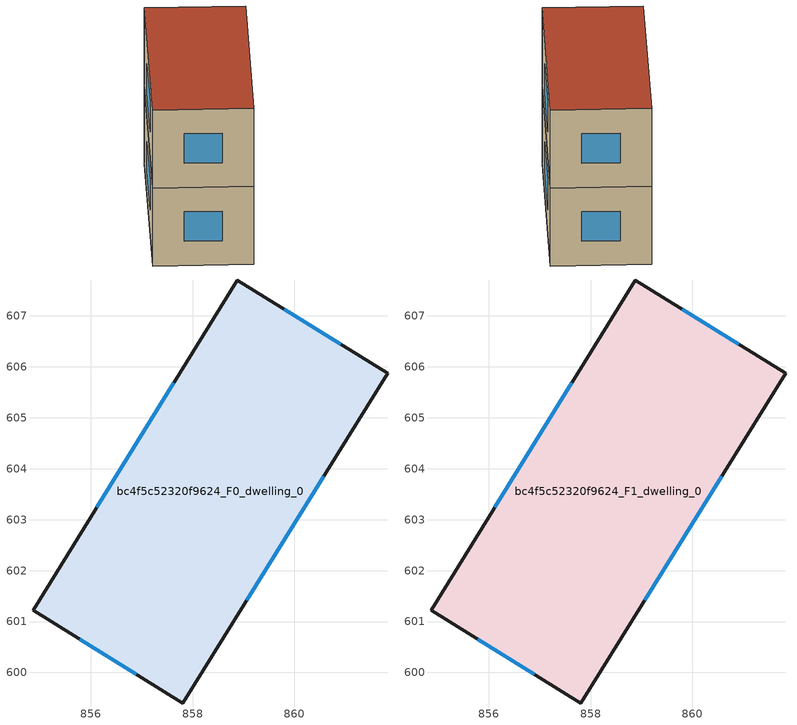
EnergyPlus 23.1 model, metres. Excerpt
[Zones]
bc4f5c52320f9624_F0_dwelling_0
 floor ground (EU_floor_Construction): 861.83,605.87 857.81,599.4 854.87,601.22 858.88,607.71 z0
 wall outside (EU_wall_Construction): 854.87,601.22 857.81,599.4 861.83,605.87 858.88,607.71 854.87,601.22 z0:3
 window (EU_Window_Construction): 855.79,600.66 856.9,599.97 / 857.63,605.69 856.12,603.24 / 860.91,606.44 859.8,607.13 / 859.06,601.42 860.58,603.86 z0.93:2.07
bc4f5c52320f9624_F1_dwelling_0
 floor to bc4f5c52320f9624_F0_dwelling_0 (EU_floor_Construction): 861.83,605.87 857.81,599.4 854.87,601.22 858.88,607.71 z3
 wall outside (EU_wall_Construction): 854.87,601.22 857.81,599.4 861.83,605.87 858.88,607.71 854.87,601.22 z3:6
 window (EU_Window_Construction): 855.79,600.66 856.9,599.97 / 857.63,605.69 856.12,603.24 / 860.91,606.44 859.8,607.13 / 859.06,601.42 860.58,603.86 z3.93:5.07
 roof outside (EU_roof_Construction): 857.81,599.4 861.83,605.87 858.88,607.71 854.87,601.22 z6
[Building]
EU S2 Campaign: North Axis=0; Terrain=City; Solar Distribution=FullExterior
[Site:Location]
Montreal-Trudeau.Intl.AP: Latitude=45.4667; Longitude=-73.75; Time Zone=-5; Elevation=36
[SizingPeriod:WeatherFileDays]
AnnualSizingPeriod: Begin Month=1; Begin Day of Month=1; End Month=12; End Day of Month=31; Day of Week for Start Day=Monday; Use Weather File Daylight Saving Period=No; Use Weather File Rain and Snow Indicators=No
[MATERIAL]
EU_InternalMass_Material: Roughness=MediumRough; Thickness=0.1; Conductivity=1; Density=1800; Specific Heat=900; Thermal Absorptance=0.9; Solar Absorptance=0.7; Visible Absorptance=0.7
[MATERIAL:NOMASS] Roughness=MediumRough; Thermal Absorptance=0.9; Solar Absorptance=0.7; Visible Absorptance=0.7
Name | Thermal Resistance
EU_wall_NoMass; EU_floor_NoMass | 1.51479
EU_roof_NoMass | 2.84114
[WINDOWMATERIAL:SIMPLEGLAZINGSYSTEM]
EU_Window_SimpleGlazing: UFactor=3.53504; Solar Heat Gain Coefficient=0.8; Visible Transmittance=0.8
[CONSTRUCTION]
EU_wall_Construction: EU_wall_NoMass
EU_roof_Construction: EU_roof_NoMass
EU_floor_Construction: EU_floor_NoMass
EU_Window_Construction: EU_Window_SimpleGlazing
EU_InternalMass_Construction: EU_InternalMass_Material
[ZONE] Type=1; Multiplier=1; Ceiling Height=autocalculate; Floor Area=autocalculate; Part of Total Floor Area=Yes
Name | Volume
bc4f5c52320f9624_F0_dwelling_0 | 79.2078
bc4f5c52320f9624_F1_dwelling_0 | 79.2085
[INTERNALMASS] Construction=EU_InternalMass_Construction; Surface Area=26.4029
Name | Zone or ZoneList
bc4f5c52320f9624_F0_dwelling_0_EU_InternalMass | bc4f5c52320f9624_F0_dwelling_0
bc4f5c52320f9624_F1_dwelling_0_EU_InternalMass | bc4f5c52320f9624_F1_dwelling_0
[OTHEREQUIPMENT] Fuel Type=Electricity; Design Level Calculation Method=Watts/Area; Power per Zone Floor Area=1; Fraction Latent=0; Fraction Radiant=0; Fraction Lost=0; Carbon Dioxide Generation Rate=0; EndUse Subcategory=EU_Step8_InternalGains
Name | Zone or ZoneList or Space or SpaceList | Schedule
EU_Step8_InternalGain_bc4f5c52320f9624_F0_dwelling_0_f000 | bc4f5c52320f9624_F0_dwelling_0 | EU_Step8_GainSchedule_bc4f5c52320f9624_F0_dwelling_0_f000
EU_Step8_InternalGain_bc4f5c52320f9624_F1_dwelling_0_f000 | bc4f5c52320f9624_F1_dwelling_0 | EU_Step8_GainSchedule_bc4f5c52320f9624_F1_dwelling_0_f000
[ZONEVENTILATION:DESIGNFLOWRATE] Schedule=EU_AlwaysOn; Design Flow Rate Calculation Method=AirChanges/Hour; Air Changes per Hour=0.775154; Ventilation Type=Natural; Fan Pressure Rise=0; Fan Total Efficiency=1; Constant Term Coefficient=1; Temperature Term Coefficient=0; Velocity Term Coefficient=0; Velocity Squared Term Coefficient=0; Minimum Indoor Temperature=-100; Maximum Indoor Temperature=100; Delta Temperature=-100; Minimum Outdoor Temperature=-100; Maximum Outdoor Temperature=100; Maximum Wind Speed=40
Name | Zone or ZoneList or Space or SpaceList
EU_ConstantAir_bc4f5c52320f9624_F0_dwelling_0 | bc4f5c52320f9624_F0_dwelling_0
EU_ConstantAir_bc4f5c52320f9624_F1_dwelling_0 | bc4f5c52320f9624_F1_dwelling_0
[HVACTEMPLATE:THERMOSTAT] Constant Heating Setpoint=20; Constant Cooling Setpoint=50
EU_HeatOnly_bc4f5c52320f9624_F0_dwelling_0; EU_HeatOnly_bc4f5c52320f9624_F1_dwelling_0
[HVACTEMPLATE:ZONE:IDEALLOADSAIRSYSTEM] System Availability Schedule=EU_AlwaysOn; Maximum Heating Supply Air Temperature=50; Minimum Cooling Supply Air Temperature=13; Maximum Heating Supply Air Humidity Ratio=0.0156; Minimum Cooling Supply Air Humidity Ratio=0.0077; Heating Limit=NoLimit; Cooling Limit=NoLimit; Heating Availability Schedule=EU_AlwaysOn; Cooling Availability Schedule=EU_CoolingOff; Dehumidification Control Type=ConstantSensibleHeatRatio; Cooling Sensible Heat Ratio=0.7; Dehumidification Setpoint=60; Humidification Control Type=None; Humidification Setpoint=30; Outdoor Air Method=None; Outdoor Air Flow Rate per Person=0.00944; Outdoor Air Flow Rate per Zone Floor Area=0; Outdoor Air Flow Rate per Zone=0; Demand Controlled Ventilation Type=None; Outdoor Air Economizer Type=NoEconomizer; Heat Recovery Type=None; Sensible Heat Recovery Effectiveness=0.7; Latent Heat Recovery Effectiveness=0.65
Name | Template Thermostat
bc4f5c52320f9624_F0_dwelling_0 | EU_HeatOnly_bc4f5c52320f9624_F0_dwelling_0
bc4f5c52320f9624_F1_dwelling_0 | EU_HeatOnly_bc4f5c52320f9624_F1_dwelling_0
[SIZING:ZONE] Zone Cooling Design Supply Air Temperature Input Method=SupplyAirTemperature; Zone Cooling Design Supply Air Temperature=13; Zone Heating Design Supply Air Temperature Input Method=SupplyAirTemperature; Zone Heating Design Supply Air Temperature=50; Zone Cooling Design Supply Air Humidity Ratio=0.008; Zone Heating Design Supply Air Humidity Ratio=0.008; Cooling Design Air Flow Method=DesignDay; Cooling Design Air Flow Rate=0; Cooling Minimum Air Flow per Zone Floor Area=0.000762; Cooling Minimum Air Flow=0; Cooling Minimum Air Flow Fraction=0.2; Heating Design Air Flow Method=DesignDay; Heating Design Air Flow Rate=0; Heating Maximum Air Flow per Zone Floor Area=0.002032; Heating Maximum Air Flow=0.141576; Heating Maximum Air Flow Fraction=0.3; Account for Dedicated Outdoor Air System=No; Dedicated Outdoor Air System Control Strategy=NeutralSupplyAir; Dedicated Outdoor Air Low Setpoint Temperature for Design=autosize; Dedicated Outdoor Air High Setpoint Temperature for Design=autosize; Zone Load Sizing Method=Sensible Load Only No Latent Load; Zone Latent Cooling Design Supply Air Humidity Ratio Input Method=HumidityRatioDifference; Zone Cooling Design Supply Air Humidity Ratio Difference=0.005; Zone Latent Heating Design Supply Air Humidity Ratio Input Method=HumidityRatioDifference; Zone Humidification Design Supply Air Humidity Ratio Difference=0.005
bc4f5c52320f9624_F0_dwelling_0; bc4f5c52320f9624_F1_dwelling_0
[SCHEDULE:CONSTANT]
Name | Hourly Value
EU_AlwaysOn | 1
EU_CoolingOff | 0
[SCHEDULE:FILE] Column Number=1; Rows to Skip at Top=0; Number of Hours of Data=8760; Column Separator=Comma; Interpolate to Timestep=No; Minutes per Item=60; Adjust Schedule for Daylight Savings=Yes
Name | File
EU_Step8_GainSchedule_bc4f5c52320f9624_F0_dwelling_0_f000 | ../../schedules/bc4f5c52320f9624/bc4f5c52320f9624_F0_dwelling_0_f000_gain.csv
EU_Step8_GainSchedule_bc4f5c52320f9624_F1_dwelling_0_f000 | ../../schedules/bc4f5c52320f9624/bc4f5c52320f9624_F1_dwelling_0_f000_gain.csv
